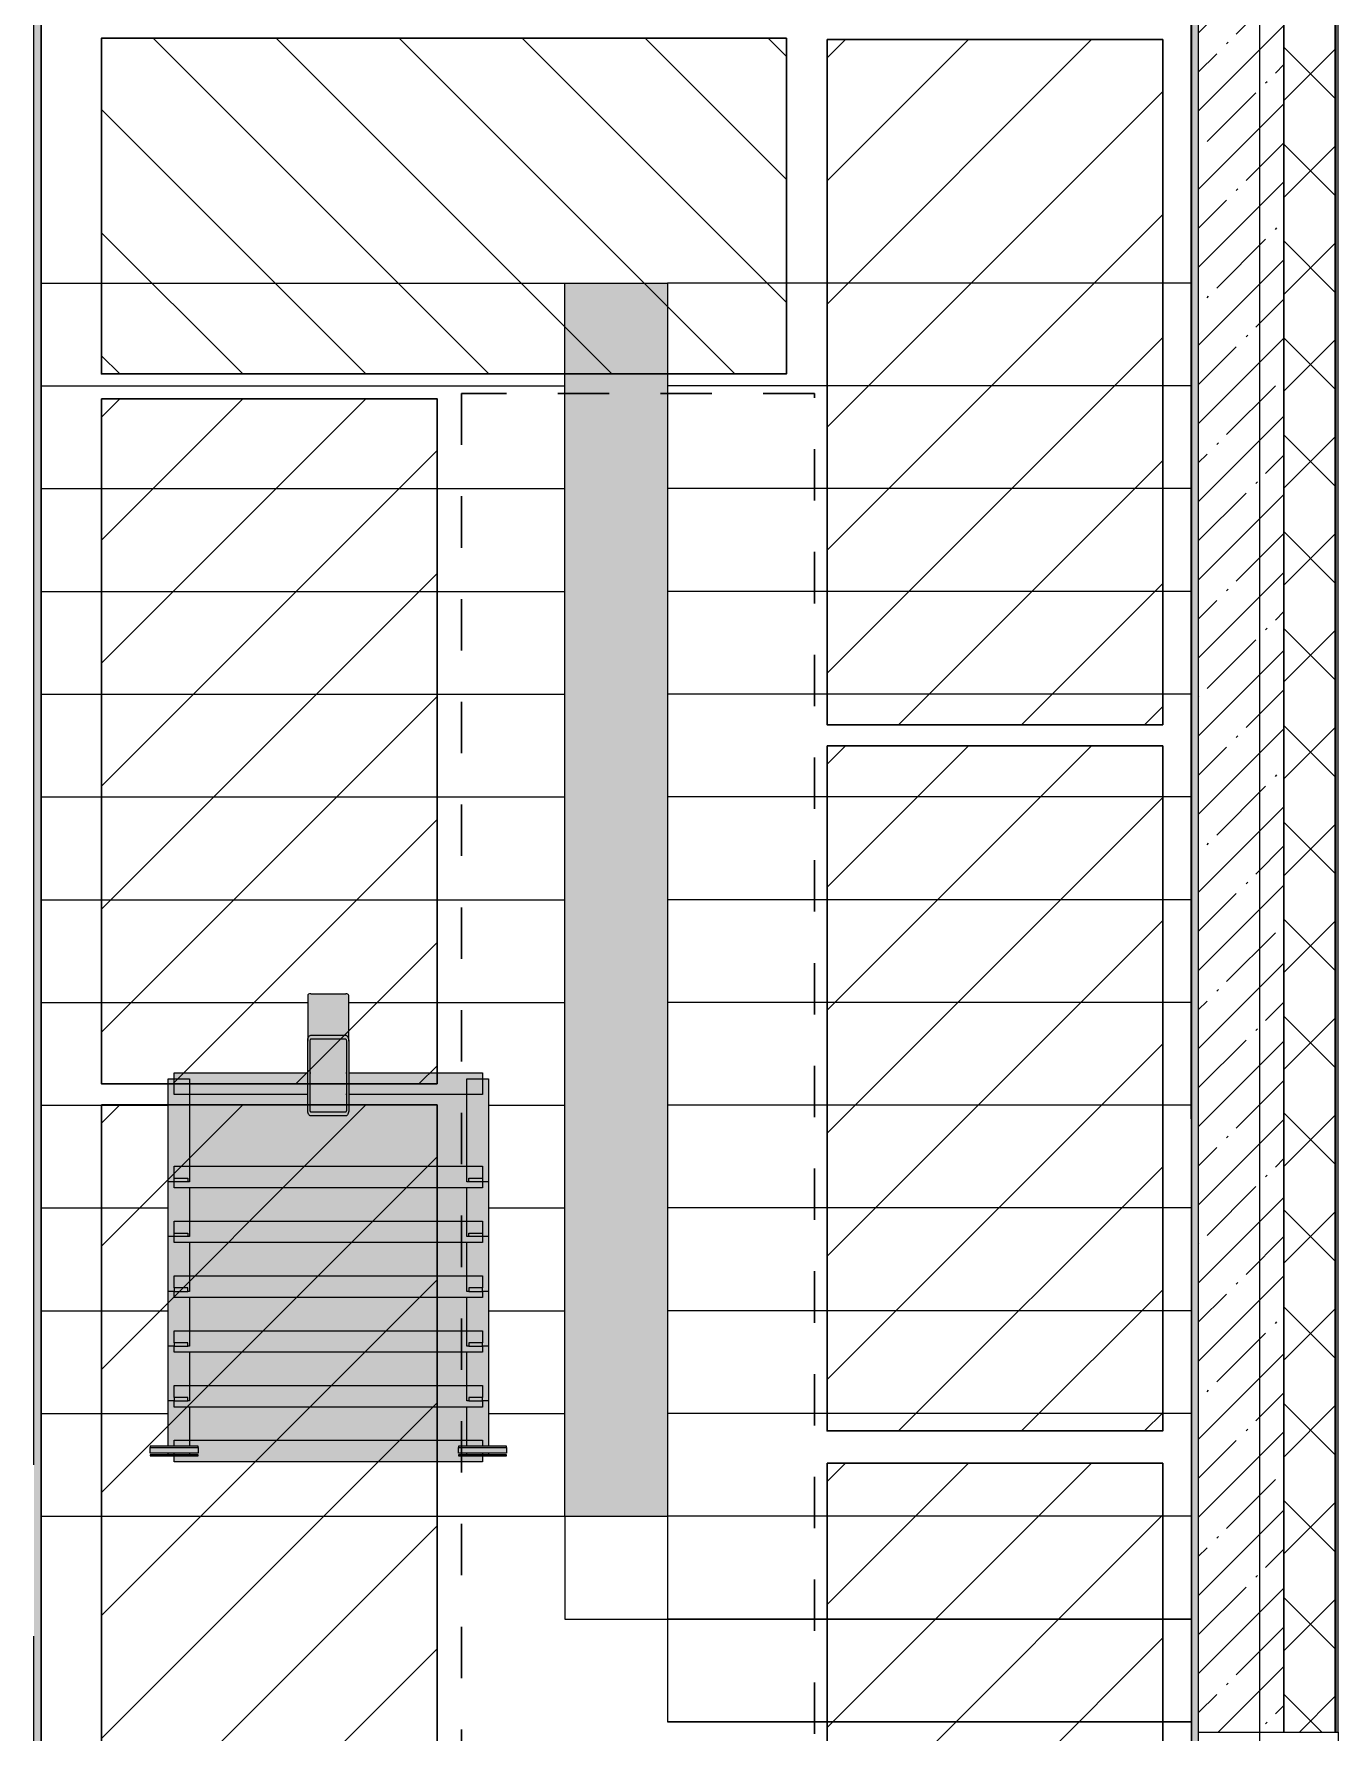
# Model space of a CAD drawing. Header units: millimetres. Extents: x -1113 to 415037, y -3642 to 354837.
# Drawn here: x 410657 to 414465, y 13120 to 18077 of the extents above; entities that cross this region are included whole.
import ezdxf

# ---------------------------------------------------------------- set-up
doc = ezdxf.new("R2010")
doc.units = ezdxf.units.MM
doc.linetypes.add('Штрих короткий', pattern=[600, 300, -300])
for name, color, linetype, lineweight in [('0) строит. леса', 20, 'Continuous', 30), ('A-AREA-BNDY', 7, 'Continuous', 5), ('A-FLOR', 7, 'Continuous', 9), ('A-GENM', 7, 'Continuous', 9), ('A-GENM-1', 7, 'Continuous', 20), ('A-WALL', 7, 'Continuous', 5), ('I-WALL', 7, 'Continuous', 5), ('S-STRS', 7, 'Continuous', 9), ('Оси', 7, 'Continuous', 9)]:
    doc.layers.add(name, color=color, linetype=linetype, lineweight=lineweight)
doc.layers.add('A-AREA-PATT-3', color=7, linetype='Continuous', lineweight=5, true_color=0xe6fae8, transparency=1)
doc.layers.add('A-WALL-1', color=9, linetype='Continuous', lineweight=5, true_color=0x808080)
doc.layers.add('A-WALL-FNSH-1', color=9, linetype='Continuous', lineweight=5, true_color=0x808080)
pattern_1 = [(0, (289227.4, 1e-08), (243.84, 60.96), [20.117, -162.763, 20.117, -162.763, -975.36]), (0, (289227.4, 1e-08), (243.84, 60.96), [-365.76, 20.117, -345.643, 20.117, -162.763, -426.72]), (0, (289227.4, 1e-08), (243.84, 60.96), [-914.4, 20.117, -101.803, 20.117, -284.683]), (120, (289318.84, 30.48), (-174.71291, 180.691634), [20.117, -162.763, 20.117, -162.763, -975.36]), (120, (289318.84, 30.48), (-174.71291, 180.691634), [-365.76, 20.117, -345.643, 20.117, -162.763, -426.72]), (120, (289318.84, 30.48), (-174.71291, 180.691634), [-914.4, 20.117, -101.803, 20.117, -284.683]), (240, (289349.32, 152.4), (-69.12709, -241.651634), [20.117, -162.763, 20.117, -162.763, -975.36]), (240, (289349.32, 152.4), (-69.12709, -241.651634), [-365.76, 20.117, -345.643, 20.117, -162.763, -426.72]), (240, (289349.32, 152.4), (-69.12709, -241.651634), [-914.4, 20.117, -101.803, 20.117, -284.683])]

# ---------------------------------------------------------------- blocks, each defined once
blk = doc.blocks.new('ОМ_Полоса_Трапеция прямоугольная_Прокат_ГОСТ 103-2006 - ОМ_Полоса_Трапеция прямоугольная_Прокат_ГОСТ 103-2006-21111644-Объем проектирования 3 этажа')
at = {"layer": 'A-GENM'}
for p, q in [((122699.4, 14726.5), (122699.4, 14736.5)), ((122699.4, 14736.5), (122739.4, 14736.5)), ((122739.4, 14726.5), (122699.4, 14726.5)), ((122739.4, 14736.5), (122739.4, 14726.5))]:
    blk.add_line(p, q, dxfattribs=at)
blk = doc.blocks.new('ОМ_Полоса_Трапеция прямоугольная_Прокат_ГОСТ 103-2006 - ОМ_Полоса_Трапеция прямоугольная_Прокат_ГОСТ 103-2006-V573-Объем проектирования 3 этажа')
at = {"layer": 'A-GENM-1'}
for p, q in [((122699.4, 14416.5), (122699.4, 14406.5)), ((122739.4, 14416.5), (122699.4, 14416.5)), ((122699.4, 14406.5), (122739.4, 14406.5)), ((122739.4, 14406.5), (122739.4, 14416.5))]:
    blk.add_line(p, q, dxfattribs=at)
blk = doc.blocks.new('ОМ_Полоса_Трапеция прямоугольная_Прокат_ГОСТ 103-2006 - ОМ_Полоса_Трапеция прямоугольная_Прокат_ГОСТ 103-2006-V574-Объем проектирования 3 этажа')
at = {"layer": 'A-GENM-1'}
for p, q in [((122699.4, 14256.5), (122699.4, 14246.5)), ((122739.4, 14256.5), (122699.4, 14256.5)), ((122699.4, 14246.5), (122739.4, 14246.5)), ((122739.4, 14246.5), (122739.4, 14256.5))]:
    blk.add_line(p, q, dxfattribs=at)
blk = doc.blocks.new('ОМ_Полоса_Трапеция прямоугольная_Прокат_ГОСТ 103-2006 - ОМ_Полоса_Трапеция прямоугольная_Прокат_ГОСТ 103-2006-V575-Объем проектирования 3 этажа')
at = {"layer": 'A-GENM-1'}
for p, q in [((122699.4, 14096.5), (122699.4, 14086.5)), ((122739.4, 14096.5), (122699.4, 14096.5)), ((122699.4, 14086.5), (122739.4, 14086.5)), ((122739.4, 14086.5), (122739.4, 14096.5))]:
    blk.add_line(p, q, dxfattribs=at)
blk = doc.blocks.new('ОМ_Полоса_Прокат_ГОСТ 103-2006 - ОМ_Полоса_Прокат_ГОСТ 103-2006-22193251-Объем проектирования 3 этажа')
at = {"layer": 'A-GENM'}
for p, q in [((122809.4, 13929.5), (122669.4, 13929.5)), ((122669.4, 13929.5), (122669.4, 13926.5)), ((122669.4, 13926.5), (122809.4, 13926.5)), ((122809.4, 13926.5), (122809.4, 13929.5))]:
    blk.add_line(p, q, dxfattribs=at)
blk = doc.blocks.new('ОМ_Полоса_Прокат_ГОСТ 103-2006 - ОМ_Полоса_Прокат_ГОСТ 103-2006-22193252-Объем проектирования 3 этажа')
at = {"layer": 'A-GENM'}
for p, q in [((122669.4, 13933.9), (122669.4, 13950.8)), ((122809.4, 13933.9), (122669.4, 13933.9)), ((122809.4, 13950.8), (122809.4, 13933.9))]:
    blk.add_line(p, q, dxfattribs=at)
at = {"layer": 'A-GENM-1'}
for p, q in [((122669.4, 13954.2), (122669.4, 13950.8)), ((122809.4, 13954.2), (122669.4, 13954.2)), ((122669.4, 13950.8), (122809.4, 13950.8)), ((122809.4, 13950.8), (122809.4, 13954.2))]:
    blk.add_line(p, q, dxfattribs=at)
blk = doc.blocks.new('ОМ_Полоса_Трапеция прямоугольная_Прокат_ГОСТ 103-2006 - ОМ_Полоса_Трапеция прямоугольная_Прокат_ГОСТ 103-2006-21111686-Объем проектирования 3 этажа')
at = {"layer": 'A-GENM'}
for p, q in [((121839.4, 14736.5), (121879.4, 14736.5)), ((121839.4, 14726.5), (121839.4, 14736.5)), ((121879.4, 14726.5), (121839.4, 14726.5)), ((121879.4, 14736.5), (121879.4, 14726.5))]:
    blk.add_line(p, q, dxfattribs=at)
blk = doc.blocks.new('ОМ_Полоса_Трапеция прямоугольная_Прокат_ГОСТ 103-2006 - ОМ_Полоса_Трапеция прямоугольная_Прокат_ГОСТ 103-2006-V576-Объем проектирования 3 этажа')
at = {"layer": 'A-GENM-1'}
for p, q in [((121879.4, 14416.5), (121839.4, 14416.5)), ((121839.4, 14416.5), (121839.4, 14406.5)), ((121839.4, 14406.5), (121879.4, 14406.5)), ((121879.4, 14406.5), (121879.4, 14416.5))]:
    blk.add_line(p, q, dxfattribs=at)
blk = doc.blocks.new('ОМ_Полоса_Трапеция прямоугольная_Прокат_ГОСТ 103-2006 - ОМ_Полоса_Трапеция прямоугольная_Прокат_ГОСТ 103-2006-V577-Объем проектирования 3 этажа')
at = {"layer": 'A-GENM-1'}
for p, q in [((121879.4, 14256.5), (121839.4, 14256.5)), ((121839.4, 14256.5), (121839.4, 14246.5)), ((121839.4, 14246.5), (121879.4, 14246.5)), ((121879.4, 14246.5), (121879.4, 14256.5))]:
    blk.add_line(p, q, dxfattribs=at)
blk = doc.blocks.new('ОМ_Полоса_Трапеция прямоугольная_Прокат_ГОСТ 103-2006 - ОМ_Полоса_Трапеция прямоугольная_Прокат_ГОСТ 103-2006-V578-Объем проектирования 3 этажа')
at = {"layer": 'A-GENM-1'}
for p, q in [((121879.4, 14096.5), (121839.4, 14096.5)), ((121839.4, 14096.5), (121839.4, 14086.5)), ((121839.4, 14086.5), (121879.4, 14086.5)), ((121879.4, 14086.5), (121879.4, 14096.5))]:
    blk.add_line(p, q, dxfattribs=at)
blk = doc.blocks.new('ОМ_Полоса_Прокат_ГОСТ 103-2006 - ОМ_Полоса_Прокат_ГОСТ 103-2006-22193295-Объем проектирования 3 этажа')
at = {"layer": 'A-GENM'}
for p, q in [((121909.4, 13929.5), (121769.4, 13929.5)), ((121769.4, 13929.5), (121769.4, 13926.5)), ((121769.4, 13926.5), (121909.4, 13926.5)), ((121909.4, 13926.5), (121909.4, 13929.5))]:
    blk.add_line(p, q, dxfattribs=at)
blk = doc.blocks.new('ОМ_Полоса_Прокат_ГОСТ 103-2006 - ОМ_Полоса_Прокат_ГОСТ 103-2006-22193296-Объем проектирования 3 этажа')
at = {"layer": 'A-GENM'}
for p, q in [((121769.4, 13933.9), (121769.4, 13950.8)), ((121909.4, 13933.9), (121769.4, 13933.9)), ((121909.4, 13950.8), (121909.4, 13933.9))]:
    blk.add_line(p, q, dxfattribs=at)
at = {"layer": 'A-GENM-1'}
for p, q in [((121909.4, 13954.2), (121769.4, 13954.2)), ((121769.4, 13954.2), (121769.4, 13950.8)), ((121769.4, 13950.8), (121909.4, 13950.8)), ((121909.4, 13950.8), (121909.4, 13954.2))]:
    blk.add_line(p, q, dxfattribs=at)
blk = doc.blocks.new('ОМ_Труба_ГОСТ 8639-82 - ОМ_Труба_ГОСТ 8639-82-21111694-Объем проектирования 3 этажа')
at = {"layer": 'A-GENM'}
for p, q in [((122229.4, 15270.5), (122229.4, 15136.5)), ((122238.4, 15275.1), (122340.4, 15275.1)), ((122349.4, 15136.5), (122349.4, 15270.5)), ((122229.4, 14936.4), (122229.4, 15136.5)), ((122235.4, 15136.5), (122235.4, 14936.4)), ((122238.4, 15154.2), (122340.4, 15154.2)), ((122340.4, 15142.4), (122238.4, 15142.4)), ((122343.4, 14936.4), (122343.4, 15136.5)), ((122349.4, 15136.5), (122349.4, 14936.4)), ((122238.4, 14930.5), (122340.4, 14930.5)), ((122340.4, 14918.8), (122238.4, 14918.8))]:
    blk.add_line(p, q, dxfattribs=at)
at = {"layer": 'A-GENM', "flags": 128}
for points in [[(122229.4, 15136.5), (122229.6, 15140), (122230.1, 15143.3), (122231, 15146.3), (122232.1, 15149), (122233.4, 15151.2), (122235, 15152.8), (122236.7, 15153.8), (122238.4, 15154.2)], [(122238.4, 15142.4), (122237.9, 15142.3), (122237.3, 15141.9), (122236.8, 15141.4), (122236.3, 15140.7), (122235.9, 15139.8), (122235.7, 15138.8), (122235.5, 15137.7), (122235.4, 15136.5)], [(122340.4, 15154.2), (122342.2, 15153.8), (122343.9, 15152.8), (122345.4, 15151.2), (122346.8, 15149), (122347.9, 15146.3), (122348.8, 15143.3), (122349.3, 15140), (122349.4, 15136.5)], [(122343.4, 15136.5), (122343.4, 15137.7), (122343.2, 15138.8), (122342.9, 15139.8), (122342.6, 15140.7), (122342.1, 15141.4), (122341.6, 15141.9), (122341, 15142.3), (122340.4, 15142.4)], [(122238.4, 14918.8), (122236.7, 14919.1), (122235, 14920.1), (122233.4, 14921.8), (122232.1, 14923.9), (122231, 14926.6), (122230.1, 14929.7), (122229.6, 14933), (122229.4, 14936.4)], [(122235.4, 14936.4), (122235.5, 14935.3), (122235.7, 14934.2), (122235.9, 14933.2), (122236.3, 14932.3), (122236.8, 14931.5), (122237.3, 14931), (122237.9, 14930.7), (122238.4, 14930.5)], [(122349.4, 14936.4), (122349.3, 14933), (122348.8, 14929.7), (122347.9, 14926.6), (122346.8, 14923.9), (122345.4, 14921.8), (122343.9, 14920.1), (122342.2, 14919.1), (122340.4, 14918.8)], [(122340.4, 14930.5), (122341, 14930.7), (122341.6, 14931), (122342.1, 14931.5), (122342.6, 14932.3), (122342.9, 14933.2), (122343.2, 14934.2), (122343.4, 14935.3), (122343.4, 14936.4)]]:
    blk.add_lwpolyline(points, dxfattribs=at)
at = {"layer": 'A-GENM'}
for centre, start_param, end_param in [((122238.4, 15270.5), 1.570796, 3.141593), ((122340.4, 15270.5), 0, 1.570796)]:
    blk.add_ellipse(centre, major_axis=(9, 0), ratio=0.509802, start_param=start_param, end_param=end_param, dxfattribs=at)
blk = doc.blocks.new('ОМ_Уголок_ГОСТ 8509-93 - ОМ_Уголок_ГОСТ 8509-93-22194532-Объем проектирования 3 этажа')
at = {"layer": 'A-GENM'}
for p, q in [((0, 45.2), (0, -17.8)), ((390, 45.2), (0, 45.2)), ((398.5, 45.2), (396, 45.2)), ((504, 45.2), (501.5, 45.2)), ((900, 45.2), (510, 45.2)), ((900, -17.8), (900, 45.2)), ((0, -17.8), (390, -17.8)), ((396, -17.8), (399, -17.8)), ((501, -17.8), (504, -17.8)), ((510, -17.8), (900, -17.8))]:
    blk.add_line(p, q, dxfattribs=at)
blk = doc.blocks.new('ОМ_Уголок_ГОСТ 8509-93 - ОМ_Уголок_ГОСТ 8509-93-V579-Объем проектирования 3 этажа')
at = {"layer": 'A-GENM'}
for p, q in [((0, 45.2), (0, 10)), ((900, 45.2), (0, 45.2)), ((900, 10), (900, 45.2)), ((0, 0), (0, -17.8)), ((0, -17.8), (900, -17.8)), ((900, -17.8), (900, 0))]:
    blk.add_line(p, q, dxfattribs=at)
blk = doc.blocks.new('ОМ_Уголок_ГОСТ 8509-93 - ОМ_Уголок_ГОСТ 8509-93-22194533-Объем проектирования 3 этажа')
at = {"layer": 'A-GENM'}
for p, q in [((0, 45.2), (0, 40)), ((300, 45.2), (0, 45.2)), ((300, -17.8), (300, 45.2)), ((0, 0), (0, -17.8)), ((0, -17.8), (300, -17.8))]:
    blk.add_line(p, q, dxfattribs=at)
blk = doc.blocks.new('ОМ_Уголок_ГОСТ 8509-93 - ОМ_Уголок_ГОСТ 8509-93-V580-Объем проектирования 3 этажа')
at = {"layer": 'A-GENM'}
for p, q in [((0, 45.2), (0, -17.8)), ((300, 45.2), (0, 45.2)), ((300, 40), (300, 45.2)), ((0, -17.8), (300, -17.8)), ((300, -17.8), (300, 0))]:
    blk.add_line(p, q, dxfattribs=at)
blk = doc.blocks.new('ОМ_Уголок_ГОСТ 8509-93 - ОМ_Уголок_ГОСТ 8509-93-V581-Объем проектирования 3 этажа')
at = {"layer": 'A-GENM'}
for p, q in [((0, 45.2), (0, 40)), ((142.2, 45.2), (0, 45.2)), ((0, 0), (0, -17.8)), ((0, -17.8), (160, -17.8))]:
    blk.add_line(p, q, dxfattribs=at)
blk = doc.blocks.new('ОМ_Уголок_ГОСТ 8509-93 - ОМ_Уголок_ГОСТ 8509-93-V582-Объем проектирования 3 этажа')
at = {"layer": 'A-GENM'}
for p, q in [((300, 45.2), (157.8, 45.2)), ((300, 40), (300, 45.2)), ((140, -17.8), (300, -17.8)), ((300, -17.8), (300, 0))]:
    blk.add_line(p, q, dxfattribs=at)
blk = doc.blocks.new('ОМ_Уголок_ГОСТ 8509-93 - ОМ_Уголок_ГОСТ 8509-93-V583-Объем проектирования 3 этажа')
at = {"layer": 'A-GENM'}
for p, q in [((0, 45.2), (0, 27.8)), ((900, 45.2), (0, 45.2)), ((0, 7.4), (0, -17.8)), ((900, 27.8), (900, 45.2)), ((900, -17.8), (900, 7.4)), ((0, -17.8), (900, -17.8))]:
    blk.add_line(p, q, dxfattribs=at)
blk = doc.blocks.new('ОМ_Уголок_ГОСТ 8509-93 - ОМ_Уголок_ГОСТ 8509-93-V584-Объем проектирования 3 этажа')
at = {"layer": 'A-GENM'}
for p, q in [((0, 45.2), (0, -17.8)), ((7.4, 45.2), (0, 45.2)), ((142.2, 45.2), (27.8, 45.2)), ((0, -17.8), (7.4, -17.8)), ((27.8, -17.8), (160, -17.8))]:
    blk.add_line(p, q, dxfattribs=at)
blk = doc.blocks.new('ОМ_Уголок_ГОСТ 8509-93 - ОМ_Уголок_ГОСТ 8509-93-V585-Объем проектирования 3 этажа')
at = {"layer": 'A-GENM'}
for p, q in [((272.2, 45.2), (157.8, 45.2)), ((300, 45.2), (292.6, 45.2)), ((300, -17.8), (300, 45.2)), ((140, -17.8), (272.2, -17.8)), ((292.6, -17.8), (300, -17.8))]:
    blk.add_line(p, q, dxfattribs=at)

msp = doc.modelspace()

# ---------------------------------------------------------------- hatches: boundary and pattern name
at = {"layer": '0) строит. леса'}
h = msp.add_hatch(dxfattribs=at)
h.set_pattern_fill('ANSI31', color=256, scale=80, angle=-90)
h.set_pattern_definition([(315, (556733.6, 13865), (179.60512, 179.60512), [])])
h.paths.add_polyline_path([(412854.5, 18064.7), (410854.5, 18064.7), (410854.5, 17084.7), (412854.5, 17084.7)])
h = msp.add_hatch(dxfattribs=at)
h.set_pattern_fill('ANSI31', color=256, scale=80)
h.set_pattern_definition([(45, (417173.3, 161939.86), (-179.60512, 179.60512), [])])
h.paths.add_polyline_path([(412973.6, 18060.7), (412973.6, 16060.7), (413953.6, 16060.7), (413953.6, 18060.7)])
h = msp.add_hatch(dxfattribs=at)
h.set_pattern_fill('ANSI31', color=256, scale=80)
h.set_pattern_definition([(45, (415054.17, 160891.47), (-179.60512, 179.60512), [])])
h.paths.add_polyline_path([(410854.5, 17012.4), (410854.5, 15012.4), (411834.5, 15012.4), (411834.5, 17012.4)])
h = msp.add_hatch(dxfattribs=at)
h.set_pattern_fill('ANSI31', color=256, scale=80)
h.set_pattern_definition([(45, (417173.3, 159878.1), (-179.60512, 179.60512), [])])
h.paths.add_polyline_path([(412973.6, 15999), (412973.6, 13999), (413953.6, 13999), (413953.6, 15999)])
h = msp.add_hatch(dxfattribs=at)
h.set_pattern_fill('ANSI31', color=256, scale=80)
h.set_pattern_definition([(45, (415054.17, 158829.7), (-179.60512, 179.60512), [])])
h.paths.add_polyline_path([(410854.5, 14950.6), (410854.5, 12950.6), (411834.5, 12950.6), (411834.5, 14950.6)])
h = msp.add_hatch(dxfattribs=at)
h.set_pattern_fill('ANSI31', color=256, scale=80)
h.set_pattern_definition([(45, (417173.3, 157783.96), (-179.60512, 179.60512), [])])
h.paths.add_polyline_path([(412973.6, 13904.8), (412973.6, 11904.8), (413953.6, 11904.8), (413953.6, 13904.8)])
at = {"layer": 'A-AREA-PATT-3'}
h = msp.add_hatch(color=256, dxfattribs=at)
h.paths.add_polyline_path([(414037.4, 10620.5), (414047.4, 10620.5), (414047.4, 14910.5), (414037.4, 14910.5), (414037.4, 10629.9)])
h.paths.add_polyline_path([(412207.4, 13750), (412507.4, 13750), (412507.4, 17350), (412207.4, 17350), (412207.4, 13963.3)])
h.paths.add_polyline_path([(411576.8, 15136.5), (411570.8, 15136.5), (411573, 15142.4), (411576.2, 15143.3), (411576.7, 15140)])
h.paths.add_polyline_path([(411896.8, 13908.7), (411966.8, 13908.7), (411966.8, 13926.5), (411984.6, 13926.5), (411984.6, 13933.9), (412036.8, 13933.9), (412036.8, 13954.2), (411984.6, 13954.2), (411984.6, 15026.5), (411966.8, 15026.5), (411966.8, 15044.3), (411576.8, 15044.3), (411575.3, 15273), (411570.2, 15275), (411567.8, 15275.1), (411458, 15272.8), (411456.8, 15270.5), (411456.8, 15044.3), (411066.8, 15044.3), (411066.8, 15026.5), (411049, 15026.5), (411049, 13954.2), (410996.8, 13954.2), (410996.8, 13933.9), (411049, 13933.9), (411049, 13926.5), (411066.8, 13926.5), (411066.8, 13908.7), (411776.4, 13908.7)])
h.paths.add_polyline_path([(411462.8, 15114.8), (411462.8, 15136.5), (411456.8, 15136.5), (411459.5, 15142.7), (411462.9, 15141.4), (411462.9, 15114.8)])
h.paths.add_polyline_path([(411570.8, 15142.5), (411572.8, 15144.9), (411570.8, 15142.5)])
at = {"layer": 'A-WALL'}
h = msp.add_hatch(dxfattribs=at)
h.set_pattern_fill('FP_24', color=256, style=0, pattern_type=2)
h.set_pattern_definition([(45, (289227.4, 1e-08), (-141.42136, 141.42136), []), (135, (289227.4, 1e-08), (-141.42136, -141.42136), [])])
h.paths.add_polyline_path([(414310.2, -250), (414457.4, -250), (414457.4, 7700), (414307.4, 7700), (414307.4, -250)])
h.paths.add_polyline_path([(414457.4, 8900), (414457.4, 10820), (414307.4, 10820), (414307.4, 8900)])
h.paths.add_polyline_path([(414307.4, 13120), (414457.4, 13120), (414457.4, 21400), (414307.4, 21400), (414307.4, 13150)])
at = {"layer": 'I-WALL'}
h = msp.add_hatch(dxfattribs=at)
h.set_pattern_fill('FP_1', color=256, style=0, pattern_type=2)
h.set_pattern_definition([(45, (289227.4, 1e-08), (-114.04925, 114.04925), []), (45, (289341.45, 1e-08), (-114.04925, 114.04925), [201.612, -40.322, 6.706, -33.617])])
h.paths.add_polyline_path([(414107.4, 10360), (414307.4, 10360), (414307.4, 10820), (414057.4, 10820), (414057.4, 10360), (414104.8, 10360)])
h.paths.add_polyline_path([(414058, 13120), (414307.4, 13120), (414307.4, 21400), (414057.4, 21400), (414057.4, 13120)])
h = msp.add_hatch(dxfattribs=at)
h.set_pattern_fill('FP_191', color=256, style=0, pattern_type=2)
h.set_pattern_definition(pattern_1)
h.paths.add_polyline_path([(410677.4, 10600), (410677.4, 10825), (410665.4, 10825), (410665.4, 10770), (410657.4, 10770), (410657.4, 10600), (410662.8, 10600)])
h.paths.add_polyline_path([(410677.4, 12225), (410677.4, 18829), (410657.4, 18830), (410657.6, 12280), (410665.4, 12280), (410665.4, 12225)])
h = msp.add_hatch(dxfattribs=at)
h.set_pattern_fill('FP_191', color=256, style=0, pattern_type=2)
h.set_pattern_definition(pattern_1)
h.paths.add_polyline_path([(414037.4, 10620), (414057.4, 10620.5), (414057.4, 18830), (414037.4, 18830), (414037.4, 10620.5)])

# ---------------------------------------------------------------- linework, layer by layer
at = {"layer": '0) строит. леса'}
for points in [[(412854.5, 18064.7), (410854.5, 18064.7), (410854.5, 17084.7), (412854.5, 17084.7)], [(412973.6, 18060.7), (412973.6, 16060.7), (413953.6, 16060.7), (413953.6, 18060.7)], [(410854.5, 17012.4), (410854.5, 15012.4), (411834.5, 15012.4), (411834.5, 17012.4)], [(412973.6, 15999), (412973.6, 13999), (413953.6, 13999), (413953.6, 15999)], [(410854.5, 14950.6), (410854.5, 12950.6), (411834.5, 12950.6), (411834.5, 14950.6)], [(412973.6, 13904.8), (412973.6, 11904.8), (413953.6, 11904.8), (413953.6, 13904.8)]]:
    msp.add_lwpolyline(points, close=True, dxfattribs=at)
at = {"layer": '0) строит. леса', "linetype": 'Штрих короткий', "ltscale": 0.5}
msp.add_lwpolyline([(412937, 17027.6), (411905.7, 17027.6), (411905.7, 11915), (412937, 11915)], close=True, dxfattribs=at)
at = {"layer": 'A-AREA-BNDY', "flags": 128}
msp.add_lwpolyline([(414037.4, 10621), (414037.4, 14910.5), (414036.4, 14910.5), (414036.4, 18411.5), (410678.4, 18411.5), (410678.4, 13820), (410678.4, 13790), (410678.4, 10621)], close=True, dxfattribs=at)
at = {"layer": 'A-FLOR'}
for p, q in [((410677.4, 13750), (412507.4, 13750)), ((412207.4, 13750), (412207.4, 13450)), ((412507.4, 13750), (412507.4, 13150)), ((412207.4, 13450), (414036.4, 13450)), ((414036.4, 13450), (414036.4, 10620)), ((412507.4, 13150), (414036.4, 13150))]:
    msp.add_line(p, q, dxfattribs=at)
at = {"layer": 'A-WALL'}
for p, q in [((414457.4, 13120), (414457.4, 21550)), ((414460.4, 13120), (414460.4, 21553)), ((414307.4, 21400), (414307.4, 13120)), ((414307.4, 13120), (414307.4, 21400)), ((414057.4, 18850), (414057.4, 10600)), ((410677.4, 18830), (410677.4, 12225)), ((410657.4, 13900), (410657.4, 18600)), ((410657.4, 12910), (410657.4, 13400)), ((414465.4, 13120), (414465.4, 10820))]:
    msp.add_line(p, q, dxfattribs=at)
at = {"layer": 'A-WALL-1'}
for p, q in [((414037.4, 18830), (414037.4, 10620)), ((414057.4, 13120), (414307.4, 13120)), ((414307.4, 13120), (414457.4, 13120))]:
    msp.add_line(p, q, dxfattribs=at)
at = {"layer": 'A-WALL-FNSH-1'}
for p, q in [((414465.4, 13120), (414465.4, 21558)), ((410678.4, 13820), (410678.4, 18829)), ((414036.4, 18829), (414036.4, 13450)), ((414457.4, 13120), (414465.4, 13120))]:
    msp.add_line(p, q, dxfattribs=at)
at = {"layer": 'I-WALL'}
for p, q in [((410677.4, 13820), (410678.4, 13820)), ((410678.4, 13820), (410678.4, 12225)), ((414036.4, 13150.9), (414037.4, 13150.9))]:
    msp.add_line(p, q, dxfattribs=at)
at = {"layer": 'S-STRS'}
for p, q in [((410677.4, 17350), (412207.4, 17350)), ((410677.4, 17350), (412207.4, 17350)), ((412207.4, 17350), (412507.4, 17350)), ((412207.4, 17050), (412207.4, 17350)), ((414037.4, 17350), (412507.4, 17350)), ((412507.4, 17350), (412507.4, 17050)), ((414037.4, 17350), (412507.4, 17350)), ((410677.4, 17050), (412207.4, 17050)), ((410677.4, 17050), (412207.4, 17050)), ((412207.4, 16750), (412207.4, 17050)), ((412507.4, 17050), (412507.4, 16750)), ((414037.4, 17050), (412507.4, 17050)), ((414037.4, 17050), (412507.4, 17050)), ((410677.4, 16750), (412207.4, 16750)), ((410677.4, 16750), (412207.4, 16750)), ((412207.4, 16450), (412207.4, 16750)), ((412507.4, 16750), (412507.4, 16450)), ((414037.4, 16750), (412507.4, 16750)), ((414037.4, 16750), (412507.4, 16750)), ((410677.4, 16450), (412207.4, 16450)), ((410677.4, 16450), (412207.4, 16450)), ((412207.4, 16150), (412207.4, 16450)), ((412507.4, 16450), (412507.4, 16150)), ((414037.4, 16450), (412507.4, 16450)), ((414037.4, 16450), (412507.4, 16450)), ((410677.4, 16150), (412207.4, 16150)), ((410677.4, 16150), (412207.4, 16150)), ((412207.4, 15850), (412207.4, 16150)), ((412507.4, 16150), (412507.4, 15850)), ((414037.4, 16150), (412507.4, 16150)), ((414037.4, 16150), (412507.4, 16150)), ((410677.4, 15850), (412207.4, 15850)), ((410677.4, 15850), (412207.4, 15850)), ((412207.4, 15550), (412207.4, 15850)), ((412507.4, 15850), (412507.4, 15550)), ((414037.4, 15850), (412507.4, 15850)), ((414037.4, 15850), (412507.4, 15850)), ((410677.4, 15550), (412207.4, 15550)), ((410677.4, 15550), (412207.4, 15550)), ((412207.4, 15250), (412207.4, 15550)), ((412507.4, 15550), (412507.4, 15250)), ((414037.4, 15550), (412507.4, 15550)), ((414037.4, 15550), (412507.4, 15550)), ((410677.4, 15250), (411457.4, 15250)), ((410677.4, 15250), (411457.4, 15250)), ((411576.3, 15250), (412207.4, 15250)), ((411576.3, 15250), (412207.4, 15250)), ((412207.4, 14950), (412207.4, 15250)), ((412507.4, 15250), (412507.4, 14950)), ((414037.4, 15250), (412507.4, 15250)), ((414037.4, 15250), (412507.4, 15250)), ((410677.4, 14950), (411049, 14950)), ((410677.4, 14950), (411049, 14950)), ((411984.6, 14950), (412207.4, 14950)), ((411984.6, 14950), (412207.4, 14950)), ((412207.4, 14650), (412207.4, 14950)), ((412507.4, 14950), (412507.4, 14650)), ((414037.4, 14950), (412507.4, 14950)), ((414037.4, 14950), (412507.4, 14950)), ((410677.4, 14650), (411049, 14650)), ((410677.4, 14650), (411049, 14650)), ((411984.6, 14650), (412207.4, 14650)), ((411984.6, 14650), (412207.4, 14650)), ((412207.4, 14350), (412207.4, 14650)), ((412507.4, 14650), (412507.4, 14350)), ((414037.4, 14650), (412507.4, 14650)), ((414037.4, 14650), (412507.4, 14650)), ((410677.4, 14350), (411049, 14350)), ((410677.4, 14350), (411049, 14350)), ((411984.6, 14350), (412207.4, 14350)), ((411984.6, 14350), (412207.4, 14350)), ((412207.4, 14050), (412207.4, 14350)), ((412507.4, 14350), (412507.4, 14050)), ((414037.4, 14350), (412507.4, 14350)), ((414037.4, 14350), (412507.4, 14350)), ((410677.4, 14050), (411049, 14050)), ((410677.4, 14050), (411049, 14050)), ((411984.6, 14050), (412207.4, 14050)), ((411984.6, 14050), (412207.4, 14050)), ((412207.4, 13750), (412207.4, 14050)), ((412507.4, 14050), (412507.4, 13750)), ((414037.4, 14050), (412507.4, 14050)), ((414037.4, 14050), (412507.4, 14050)), ((410677.4, 13750), (412207.4, 13750)), ((410677.4, 13750), (412207.4, 13750)), ((412507.4, 13750), (412507.4, 13450)), ((414037.4, 13750), (412507.4, 13750)), ((414037.4, 13750), (412507.4, 13750)), ((412507.4, 13450), (412507.4, 13150)), ((414036.4, 13450), (412507.4, 13450)), ((414036.4, 13450), (412507.4, 13450)), ((414037.4, 13150), (412507.4, 13150))]:
    msp.add_line(p, q, dxfattribs=at)
at = {"layer": 'Оси'}
msp.add_lwpolyline([(414237.4, -1906.3), (414237.4, 3093.7), (414237.4, 16915.1), (414237.4, 21915.1)], dxfattribs=at)

# ---------------------------------------------------------------- block references
at = {"layer": 'A-GENM'}
for name, p in [('ОМ_Труба_ГОСТ 8639-82 - ОМ_Труба_ГОСТ 8639-82-21111694-Объем проектирования 3 этажа', (289227.4, 0)), ('ОМ_Полоса_Трапеция прямоугольная_Прокат_ГОСТ 103-2006 - ОМ_Полоса_Трапеция прямоугольная_Прокат_ГОСТ 103-2006-21111686-Объем проектирования 3 этажа', (289227.4, 0)), ('ОМ_Полоса_Трапеция прямоугольная_Прокат_ГОСТ 103-2006 - ОМ_Полоса_Трапеция прямоугольная_Прокат_ГОСТ 103-2006-21111644-Объем проектирования 3 этажа', (289227.4, 0)), ('ОМ_Полоса_Трапеция прямоугольная_Прокат_ГОСТ 103-2006 - ОМ_Полоса_Трапеция прямоугольная_Прокат_ГОСТ 103-2006-21111686-Объем проектирования 3 этажа', (289227.4, -160)), ('ОМ_Полоса_Трапеция прямоугольная_Прокат_ГОСТ 103-2006 - ОМ_Полоса_Трапеция прямоугольная_Прокат_ГОСТ 103-2006-21111644-Объем проектирования 3 этажа', (289227.4, -160)), ('ОМ_Полоса_Трапеция прямоугольная_Прокат_ГОСТ 103-2006 - ОМ_Полоса_Трапеция прямоугольная_Прокат_ГОСТ 103-2006-V576-Объем проектирования 3 этажа', (289227.4, 0)), ('ОМ_Полоса_Трапеция прямоугольная_Прокат_ГОСТ 103-2006 - ОМ_Полоса_Трапеция прямоугольная_Прокат_ГОСТ 103-2006-V573-Объем проектирования 3 этажа', (289227.4, 0)), ('ОМ_Полоса_Трапеция прямоугольная_Прокат_ГОСТ 103-2006 - ОМ_Полоса_Трапеция прямоугольная_Прокат_ГОСТ 103-2006-V577-Объем проектирования 3 этажа', (289227.4, 0)), ('ОМ_Полоса_Трапеция прямоугольная_Прокат_ГОСТ 103-2006 - ОМ_Полоса_Трапеция прямоугольная_Прокат_ГОСТ 103-2006-V574-Объем проектирования 3 этажа', (289227.4, 0)), ('ОМ_Полоса_Трапеция прямоугольная_Прокат_ГОСТ 103-2006 - ОМ_Полоса_Трапеция прямоугольная_Прокат_ГОСТ 103-2006-V578-Объем проектирования 3 этажа', (289227.4, 0)), ('ОМ_Полоса_Трапеция прямоугольная_Прокат_ГОСТ 103-2006 - ОМ_Полоса_Трапеция прямоугольная_Прокат_ГОСТ 103-2006-V575-Объем проектирования 3 этажа', (289227.4, 0)), ('ОМ_Полоса_Прокат_ГОСТ 103-2006 - ОМ_Полоса_Прокат_ГОСТ 103-2006-22193296-Объем проектирования 3 этажа', (289227.4, 0)), ('ОМ_Полоса_Прокат_ГОСТ 103-2006 - ОМ_Полоса_Прокат_ГОСТ 103-2006-22193252-Объем проектирования 3 этажа', (289227.4, 0)), ('ОМ_Полоса_Прокат_ГОСТ 103-2006 - ОМ_Полоса_Прокат_ГОСТ 103-2006-22193295-Объем проектирования 3 этажа', (289227.4, 0)), ('ОМ_Полоса_Прокат_ГОСТ 103-2006 - ОМ_Полоса_Прокат_ГОСТ 103-2006-22193251-Объем проектирования 3 этажа', (289227.4, 0))]:
    msp.add_blockref(name, p, dxfattribs=at)
at = {"layer": 'A-GENM', "extrusion": (0, 0, -1)}
for name, p, rotation in [('ОМ_Уголок_ГОСТ 8509-93 - ОМ_Уголок_ГОСТ 8509-93-22194533-Объем проектирования 3 этажа', (-411066.8, 14726.5), 90.00000000000064), ('ОМ_Уголок_ГОСТ 8509-93 - ОМ_Уголок_ГОСТ 8509-93-22194532-Объем проектирования 3 этажа', (-411066.8, 15026.5), 180), ('ОМ_Уголок_ГОСТ 8509-93 - ОМ_Уголок_ГОСТ 8509-93-V580-Объем проектирования 3 этажа', (-411966.8, 15026.5), 270.0000000000008), ('ОМ_Уголок_ГОСТ 8509-93 - ОМ_Уголок_ГОСТ 8509-93-V581-Объем проектирования 3 этажа', (-411066.8, 14566.5), 90.00000000000064), ('ОМ_Уголок_ГОСТ 8509-93 - ОМ_Уголок_ГОСТ 8509-93-V582-Объем проектирования 3 этажа', (-411966.8, 14866.5), 270.0000000000008), ('ОМ_Уголок_ГОСТ 8509-93 - ОМ_Уголок_ГОСТ 8509-93-V581-Объем проектирования 3 этажа', (-411066.8, 14406.5), 90.00000000000064), ('ОМ_Уголок_ГОСТ 8509-93 - ОМ_Уголок_ГОСТ 8509-93-V582-Объем проектирования 3 этажа', (-411966.8, 14706.5), 270.0000000000008), ('ОМ_Уголок_ГОСТ 8509-93 - ОМ_Уголок_ГОСТ 8509-93-V581-Объем проектирования 3 этажа', (-411066.8, 14246.5), 90.00000000000064), ('ОМ_Уголок_ГОСТ 8509-93 - ОМ_Уголок_ГОСТ 8509-93-V582-Объем проектирования 3 этажа', (-411966.8, 14546.5), 270.0000000000008), ('ОМ_Уголок_ГОСТ 8509-93 - ОМ_Уголок_ГОСТ 8509-93-V581-Объем проектирования 3 этажа', (-411066.8, 14086.5), 90.00000000000064), ('ОМ_Уголок_ГОСТ 8509-93 - ОМ_Уголок_ГОСТ 8509-93-V582-Объем проектирования 3 этажа', (-411966.8, 14386.5), 270.0000000000008), ('ОМ_Уголок_ГОСТ 8509-93 - ОМ_Уголок_ГОСТ 8509-93-V584-Объем проектирования 3 этажа', (-411066.8, 13926.5), 90.00000000000064), ('ОМ_Уголок_ГОСТ 8509-93 - ОМ_Уголок_ГОСТ 8509-93-V585-Объем проектирования 3 этажа', (-411966.8, 14226.5), 270.0000000000008)]:
    msp.add_blockref(name, p, dxfattribs=dict(at, rotation=rotation))
for name, p in [('ОМ_Уголок_ГОСТ 8509-93 - ОМ_Уголок_ГОСТ 8509-93-V579-Объем проектирования 3 этажа', (-411966.8, 14726.5)), ('ОМ_Уголок_ГОСТ 8509-93 - ОМ_Уголок_ГОСТ 8509-93-V579-Объем проектирования 3 этажа', (-411966.8, 14566.5)), ('ОМ_Уголок_ГОСТ 8509-93 - ОМ_Уголок_ГОСТ 8509-93-V579-Объем проектирования 3 этажа', (-411966.8, 14406.5)), ('ОМ_Уголок_ГОСТ 8509-93 - ОМ_Уголок_ГОСТ 8509-93-V579-Объем проектирования 3 этажа', (-411966.8, 14246.5)), ('ОМ_Уголок_ГОСТ 8509-93 - ОМ_Уголок_ГОСТ 8509-93-V579-Объем проектирования 3 этажа', (-411966.8, 14086.5)), ('ОМ_Уголок_ГОСТ 8509-93 - ОМ_Уголок_ГОСТ 8509-93-V583-Объем проектирования 3 этажа', (-411966.8, 13926.5))]:
    msp.add_blockref(name, p, dxfattribs=at)

doc.saveas('drawing.dxf')
